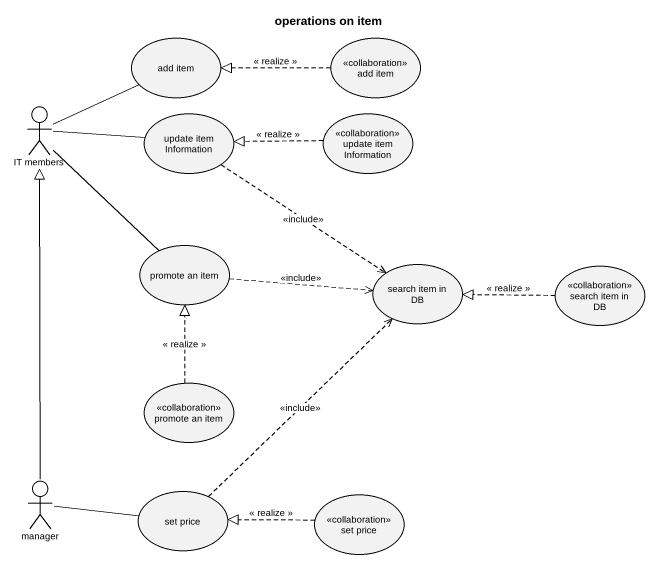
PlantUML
@startuml
title operations on item
usecase "add item" as add_item
usecase "add item" as add_item_2 <<collaboration>>
actor "IT members" as IT_members
usecase "update item Information" as update_item_Information
usecase "update item Information" as update_item_Information_2 <<collaboration>>
usecase "promote an item" as promote_an_item
usecase "search item in DB" as search_item_in_DB
usecase "search item in DB" as search_item_in_DB_2 <<collaboration>>
usecase "promote an item" as promote_an_item_2 <<collaboration>>
actor manager
usecase "set price" as set_price
usecase "set price" as set_price_2 <<collaboration>>
add_item -left- IT_members
add_item_2 .left.|> add_item : << realize >>
IT_members -right- update_item_Information
IT_members -- promote_an_item
update_item_Information ..> search_item_in_DB : <<include>>
update_item_Information_2 .left.|> update_item_Information : << realize >>
promote_an_item .right.> search_item_in_DB : <<include>>
search_item_in_DB_2 .left.|> search_item_in_DB : << realize >>
promote_an_item_2 .up.|> promote_an_item : << realize >>
manager -up-|> IT_members
manager -right- set_price
set_price .up.> search_item_in_DB : <<include>>
set_price_2 .left.|> set_price : << realize >>
@enduml
